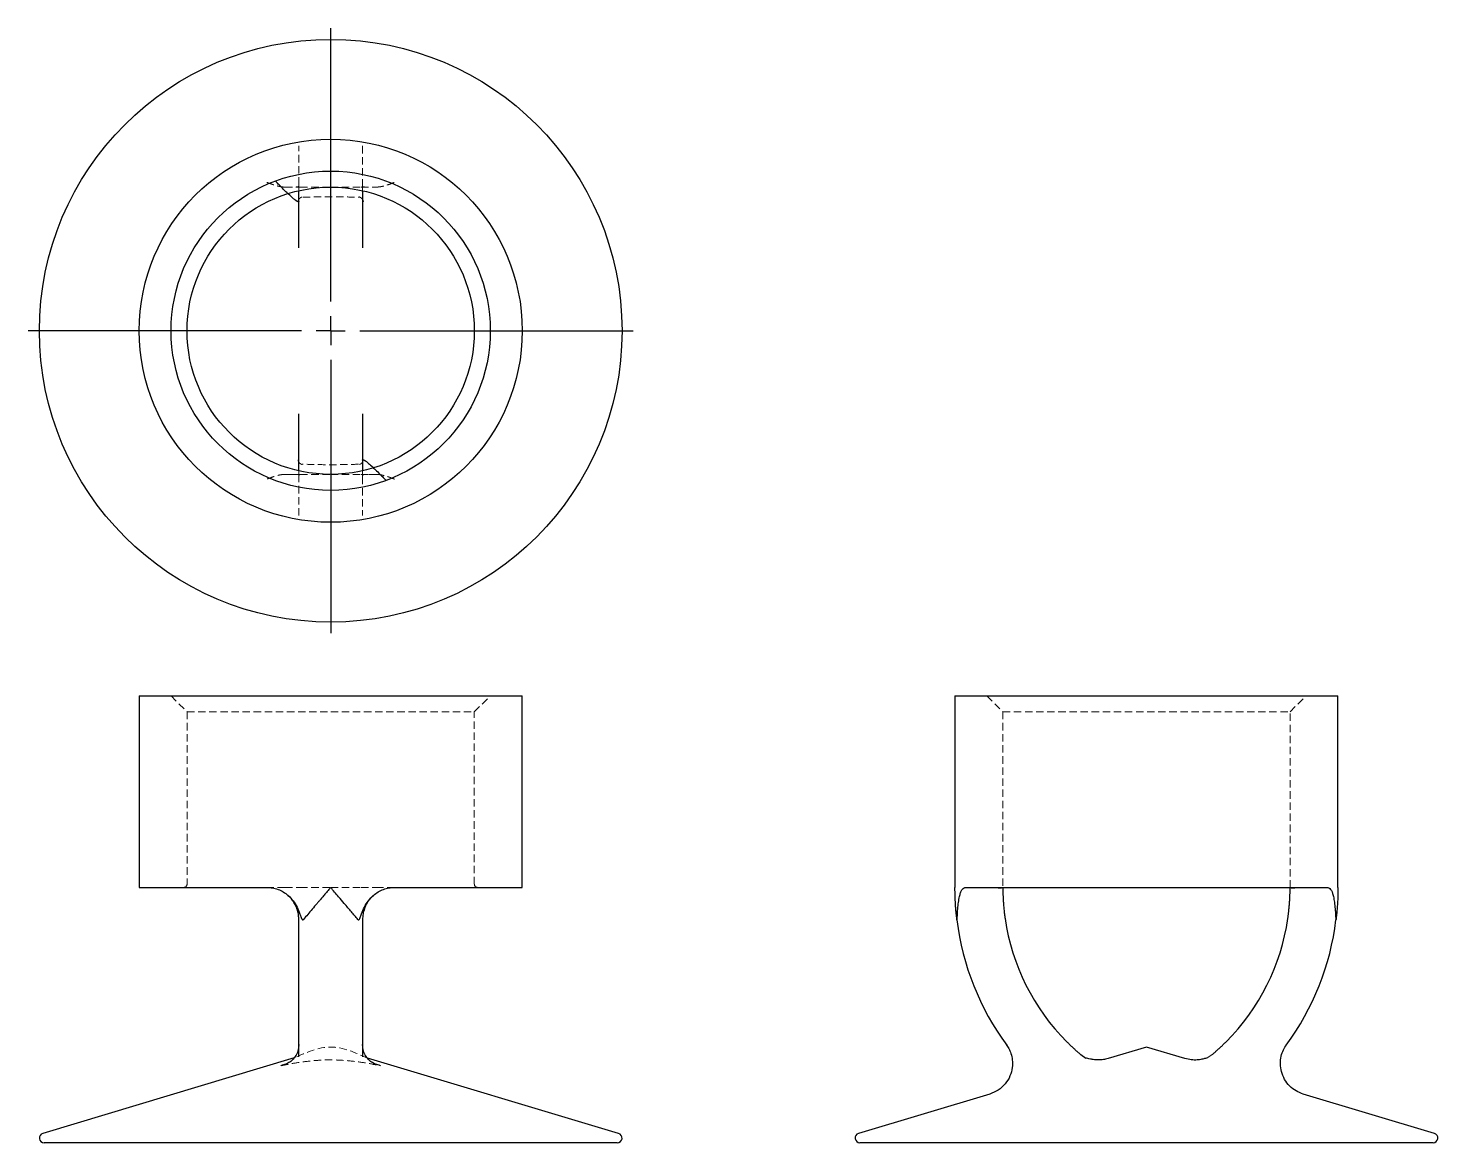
# Model space of a CAD drawing. Header units: millimetres. Extents: x 31 to 273, y 19 to 210.
import ezdxf

# ---------------------------------------------------------------- set-up
doc = ezdxf.new("R2010")
doc.units = ezdxf.units.MM
doc.linetypes.add('HIDDEN', pattern=[1.905, 1.27, -0.635])
doc.layers.add('10', color=7, linetype='Continuous')

# ---------------------------------------------------------------- blocks, each defined once
blk = doc.blocks.new('SW_CENTERMARKSYMBOL_0')
at = {"layer": '10', "color": 0}
for p, q in [((0, 5), (0, 51.91)), ((0, 0), (0, 2.5)), ((-5, 0), (-51.91, 0)), ((0, 0), (-2.5, 0)), ((0, 0), (0, -2.5)), ((0, 0), (2.5, 0)), ((5, 0), (51.91, 0)), ((0, -5), (0, -51.91))]:
    blk.add_line(p, q, dxfattribs=at)

msp = doc.modelspace()

# ---------------------------------------------------------------- linework, layer by layer
at = {"color": 7, "linetype": 'HIDDEN', "lineweight": 18}
for p, q in [((77.52, 183.08), (77.52, 189.71)), ((88.48, 189.71), (88.48, 183.08)), ((75.16, 182.65), (77.77, 182.65)), ((77.52, 182.03), (77.52, 183.08)), ((77.77, 182.65), (83, 182.65)), ((83, 182.65), (88.23, 182.65)), ((88.23, 182.65), (90.84, 182.65)), ((88.48, 183.08), (88.48, 182.03)), ((75.16, 133.35), (77.77, 133.35)), ((77.52, 132.92), (77.52, 133.97)), ((77.77, 133.35), (83, 133.35)), ((83, 133.35), (88.23, 133.35)), ((88.23, 133.35), (90.84, 133.35)), ((88.48, 133.97), (88.48, 132.92)), ((77.52, 126.29), (77.52, 132.92)), ((88.48, 132.92), (88.48, 126.29)), ((55.61, 95.34), (58.35, 92.6)), ((107.65, 92.6), (110.39, 95.34)), ((195.61, 95.34), (198.35, 92.6)), ((247.65, 92.6), (250.39, 95.34)), ((58.35, 92.6), (83, 92.6)), ((58.35, 92.6), (58.35, 63.03)), ((83, 92.6), (107.65, 92.6)), ((107.65, 63.03), (107.65, 92.6)), ((198.35, 92.6), (247.65, 92.6)), ((198.35, 92.6), (198.35, 62.46)), ((247.65, 62.46), (247.65, 92.6)), ((75.16, 62.48), (77.77, 62.48)), ((77.77, 62.48), (83, 62.48)), ((83, 62.48), (88.23, 62.48)), ((88.23, 62.48), (90.84, 62.48)), ((88.93, 59.17), (88.89, 59.08)), ((77.49, 35.11), (77.46, 34.88)), ((88.54, 34.88), (88.51, 35.11)), ((198.96, 35.51), (199.02, 35.42)), ((91.55, 31.9), (91.51, 31.91)), ((234.27, 33.8), (233.51, 33.29))]:
    msp.add_line(p, q, dxfattribs=at)
at = {"color": 7, "linetype": 'Continuous', "lineweight": 25}
for p, q in [((77.52, 172.25), (77.52, 182.03)), ((88.48, 182.03), (88.48, 172.25)), ((77.52, 133.97), (77.52, 143.75)), ((88.48, 143.75), (88.48, 133.97)), ((50.13, 95.34), (50.13, 62.48)), ((50.13, 95.34), (83, 95.34)), ((83, 95.34), (115.87, 95.34)), ((115.87, 62.48), (115.87, 95.34)), ((190.13, 95.34), (190.13, 62.48)), ((190.13, 95.34), (255.87, 95.34)), ((255.87, 62.48), (255.87, 95.34)), ((50.13, 62.48), (72.04, 62.48)), ((93.96, 62.48), (115.87, 62.48)), ((192.01, 62.48), (253.99, 62.48)), ((77.52, 35.91), (77.52, 57)), ((88.48, 57), (88.48, 35.91)), ((77.47, 34.94), (77.37, 34.39)), ((77.54, 35.52), (77.49, 35.11)), ((77.51, 35.16), (77.5, 35.06)), ((77.52, 35.42), (77.52, 35.91)), ((88.51, 35.11), (88.46, 35.52)), ((88.48, 35.91), (88.48, 35.42)), ((88.5, 35.06), (88.49, 35.16)), ((88.63, 34.39), (88.53, 34.94)), ((223, 35.09), (216.4, 33.11)), ((229.6, 33.11), (223, 35.09)), ((76.72, 33.21), (33.59, 20.27)), ((132.41, 20.27), (89.3, 33.2)), ((211.73, 33.8), (212.62, 33.2)), ((196.11, 27.02), (173.59, 20.27)), ((272.41, 20.27), (249.89, 27.02)), ((83, 18.66), (33.82, 18.66)), ((132.18, 18.66), (83, 18.66)), ((272.18, 18.66), (173.82, 18.66))]:
    msp.add_line(p, q, dxfattribs=at)
for radius in [50, 32.87, 27.39, 24.65]:
    msp.add_circle((83, 158), radius, dxfattribs=at)
at = {"color": 7, "linetype": 'HIDDEN', "lineweight": 18}
for centre, start, end in [((57.8, 63.03), 270, 0), ((108.2, 63.03), 180, 270)]:
    msp.add_arc(centre, 0.548, start, end, dxfattribs=at)
at = {"color": 7, "linetype": 'Continuous', "lineweight": 25}
for centre, radius, start, end in [((235.78, 62.48), 45.65, 187.0191, 216.3492), ((235.78, 62.48), 37.43, 188.2329, 225.0298), ((210.22, 62.48), 37.43, 314.9702, 351.7671), ((210.22, 62.48), 45.65, 323.6508, 352.9809), ((33.82, 19.48), 0.822, 106.6992, 270), ((132.18, 19.48), 0.822, 270, 73.3008), ((173.82, 19.48), 0.822, 106.6992, 270), ((272.18, 19.48), 0.822, 270, 73.3008)]:
    msp.add_arc(centre, radius, start, end, dxfattribs=at)
at = {"color": 7, "linetype": 'HIDDEN', "lineweight": 18}
for points, knots in [([(72.04, 183.46), (72.25, 183.38), (72.62, 183.24), (73.13, 183.06), (73.55, 182.92), (73.92, 182.82), (74.25, 182.75), (74.57, 182.69), (74.87, 182.66), (75.06, 182.65), (75.16, 182.65)], [0, 0, 0, 0, 0.201495, 0.368291, 0.500489, 0.614217, 0.72074, 0.820319, 0.913274, 1, 1, 1, 1]), ([(75.12, 182.65), (75.53, 182.65), (76.34, 182.65), (77.15, 182.65), (77.55, 182.74), (77.54, 182.87), (77.54, 182.93)], [0, 0, 0, 0, 0.238428, 0.484842, 0.738362, 1, 1, 1, 1]), ([(88.46, 182.93), (88.45, 182.89), (88.42, 182.8), (88.44, 182.72), (88.57, 182.68), (88.86, 182.66), (89.31, 182.65), (89.97, 182.65), (90.56, 182.65), (90.88, 182.65)], [0, 0, 0, 0, 0.097123, 0.219254, 0.368205, 0.499035, 0.647249, 0.81371, 1, 1, 1, 1]), ([(90.84, 182.65), (90.9, 182.65), (91.02, 182.65), (91.2, 182.67), (91.39, 182.69), (91.58, 182.72), (91.78, 182.75), (91.99, 182.8), (92.21, 182.86), (92.57, 182.96), (93.16, 183.16), (93.66, 183.35), (93.96, 183.46)], [0, 0, 0, 0, 0.053125, 0.108728, 0.166917, 0.227786, 0.291416, 0.357881, 0.427241, 0.499554, 0.709014, 1, 1, 1, 1]), ([(77.39, 180.14), (77.4, 180.17), (77.42, 180.24), (77.46, 180.37), (77.52, 180.5), (77.6, 180.63), (77.7, 180.74), (77.87, 180.88), (77.96, 180.91), (78.03, 180.94)], [0, 0, 0, 0, 0.095482, 0.186731, 0.283711, 0.393217, 0.518552, 0.660987, 1, 1, 1, 1]), ([(78.2, 180.91), (79.12, 180.93), (81.32, 180.99), (84.52, 181), (86.8, 180.93), (87.8, 180.9)], [0, 0, 0, 0, 0.2889777, 0.6859671, 1, 1, 1, 1]), ([(87.81, 180.93), (87.81, 180.92), (87.83, 180.9), (87.92, 180.94), (87.98, 180.96)], [0, 0, 0, 0, 0.355254, 1, 1, 1, 1]), ([(87.97, 180.94), (87.98, 180.93), (88.01, 180.92), (88.09, 180.88), (88.19, 180.82), (88.3, 180.74), (88.41, 180.62), (88.51, 180.47), (88.58, 180.31), (88.6, 180.2), (88.61, 180.14)], [0, 0, 0, 0, 0.144107, 0.273587, 0.394128, 0.51118, 0.628751, 0.748927, 0.872448, 1, 1, 1, 1]), ([(78.03, 135.06), (78.02, 135.07), (77.99, 135.08), (77.91, 135.12), (77.81, 135.18), (77.7, 135.26), (77.59, 135.38), (77.49, 135.53), (77.42, 135.69), (77.4, 135.8), (77.39, 135.86)], [0, 0, 0, 0, 0.144107, 0.273587, 0.394128, 0.51118, 0.628751, 0.748927, 0.872448, 1, 1, 1, 1]), ([(88.61, 135.86), (88.6, 135.83), (88.58, 135.76), (88.54, 135.63), (88.48, 135.5), (88.4, 135.37), (88.3, 135.26), (88.13, 135.12), (88.04, 135.09), (87.97, 135.06)], [0, 0, 0, 0, 0.095482, 0.186731, 0.283711, 0.393217, 0.518552, 0.660987, 1, 1, 1, 1]), ([(75.16, 133.35), (75.1, 133.35), (74.98, 133.35), (74.8, 133.33), (74.61, 133.31), (74.42, 133.28), (74.22, 133.25), (74.01, 133.2), (73.79, 133.14), (73.43, 133.04), (72.84, 132.84), (72.34, 132.65), (72.04, 132.54)], [0, 0, 0, 0, 0.053125, 0.108728, 0.166917, 0.227786, 0.291416, 0.357881, 0.427241, 0.499554, 0.709014, 1, 1, 1, 1]), ([(77.54, 133.07), (77.55, 133.11), (77.58, 133.2), (77.56, 133.28), (77.43, 133.32), (77.14, 133.34), (76.69, 133.35), (76.03, 133.35), (75.44, 133.35), (75.12, 133.35)], [0, 0, 0, 0, 0.097123, 0.219254, 0.368205, 0.499035, 0.647249, 0.81371, 1, 1, 1, 1]), ([(78.19, 135.07), (78.19, 135.08), (78.17, 135.1), (78.08, 135.06), (78.02, 135.04)], [0, 0, 0, 0, 0.3552538, 1, 1, 1, 1]), ([(87.8, 135.09), (86.88, 135.07), (84.68, 135.01), (81.48, 135), (79.2, 135.07), (78.2, 135.1)], [0, 0, 0, 0, 0.288978, 0.685967, 1, 1, 1, 1]), ([(90.88, 133.35), (90.47, 133.35), (89.66, 133.35), (88.85, 133.35), (88.45, 133.26), (88.46, 133.13), (88.46, 133.07)], [0, 0, 0, 0, 0.2384282, 0.4848418, 0.7383624, 1, 1, 1, 1]), ([(93.96, 132.54), (93.75, 132.62), (93.38, 132.76), (92.87, 132.94), (92.45, 133.08), (92.08, 133.18), (91.75, 133.25), (91.43, 133.31), (91.13, 133.34), (90.94, 133.35), (90.84, 133.35)], [0, 0, 0, 0, 0.201495, 0.368291, 0.500489, 0.614217, 0.72074, 0.820319, 0.913274, 1, 1, 1, 1]), ([(75.16, 62.48), (75.1, 62.48), (74.98, 62.48), (74.8, 62.48), (74.61, 62.48), (74.42, 62.48), (74.22, 62.48), (74.01, 62.48), (73.79, 62.48), (73.43, 62.48), (72.84, 62.48), (72.34, 62.48), (72.04, 62.48)], [0, 0, 0, 0, 0.053125, 0.108728, 0.166917, 0.227786, 0.291416, 0.357881, 0.427241, 0.499554, 0.709014, 1, 1, 1, 1]), ([(76.45, 60.25), (76.4, 60.31), (76.25, 60.53), (75.98, 60.81), (75.76, 61.03), (75.67, 61.11), (75.66, 61.11)], [0, 0, 0, 0, 0.202713, 0.692491, 0.986726, 1, 1, 1, 1]), ([(93.96, 62.48), (93.75, 62.48), (93.38, 62.48), (92.87, 62.48), (92.45, 62.48), (92.08, 62.48), (91.75, 62.48), (91.43, 62.48), (91.13, 62.48), (90.94, 62.48), (90.84, 62.48)], [0, 0, 0, 0, 0.201495, 0.368291, 0.500489, 0.614217, 0.72074, 0.820319, 0.913274, 1, 1, 1, 1]), ([(198.03, 62.48), (197.98, 62.46), (197.9, 62.43), (197.75, 62.39), (197.63, 62.38), (197.57, 62.38), (197.54, 62.38)], [0, 0, 0, 0, 0.356286, 0.69723, 0.851929, 1, 1, 1, 1]), ([(198.32, 62.48), (198.31, 62.47), (198.29, 62.45), (198.06, 62.32), (197.74, 62.35), (197.54, 62.38)], [0, 0, 0, 0, 0.12378, 0.425343, 1, 1, 1, 1]), ([(248.46, 62.38), (248.26, 62.35), (247.94, 62.32), (247.71, 62.45), (247.69, 62.47), (247.68, 62.48)], [0, 0, 0, 0, 0.574632, 0.876182, 1, 1, 1, 1]), ([(248.46, 62.38), (248.43, 62.38), (248.37, 62.38), (248.25, 62.39), (248.1, 62.43), (248.02, 62.46), (247.97, 62.48)], [0, 0, 0, 0, 0.148034, 0.302695, 0.643556, 1, 1, 1, 1]), ([(89.3, 33.2), (87.2, 34.14), (83.01, 36.03), (78.82, 34.15), (76.72, 33.21)], [0, 0, 0, 0, 0.501023, 1, 1, 1, 1]), ([(77.37, 34.39), (77.37, 34.39), (77.32, 34.12), (77.17, 33.87), (77.04, 33.63)], [0, 0, 0, 0, 0.025149, 1, 1, 1, 1]), ([(88.96, 33.63), (88.83, 33.87), (88.68, 34.12), (88.63, 34.39), (88.63, 34.39)], [0, 0, 0, 0, 0.9748511, 1, 1, 1, 1]), ([(234.27, 33.8), (234.3, 33.82), (234.36, 33.87), (234.44, 33.94), (234.51, 34), (234.57, 34.05), (234.62, 34.09), (234.67, 34.13), (234.7, 34.17), (234.73, 34.19), (234.75, 34.21), (234.76, 34.22), (234.77, 34.22), (234.76, 34.21), (234.72, 34.18), (234.65, 34.12), (234.55, 34.03), (234.43, 33.93), (234.32, 33.84), (234.27, 33.8)], [0, 0, 0, 0, 0.047786, 0.09505, 0.141808, 0.188079, 0.233884, 0.279241, 0.324171, 0.368696, 0.412837, 0.456615, 0.500055, 0.579858, 0.660893, 0.743299, 0.827205, 0.912733, 1, 1, 1, 1]), ([(246.98, 35.42), (247.02, 35.48), (247.07, 35.53), (247.04, 35.51), (247.04, 35.51)], [0, 0, 0, 0, 0.998346, 1, 1, 1, 1]), ([(74.46, 31.89), (74.8, 31.96), (75.89, 32.18), (77.72, 32.48), (79.87, 32.75), (81.85, 32.88), (83.77, 32.89), (85.75, 32.78), (87.96, 32.53), (89.92, 32.22), (91.13, 31.97), (91.55, 31.88)], [0, 0, 0, 0, 0.061978, 0.198355, 0.322438, 0.438611, 0.540083, 0.653059, 0.780298, 0.924589, 1, 1, 1, 1])]:
    msp.add_open_spline(points, degree=3, knots=knots, dxfattribs=at)
at = {"color": 7, "linetype": 'Continuous', "lineweight": 25}
for points, knots in [([(77.52, 180.21), (77.52, 180.2), (77.52, 180.18), (77.51, 180.16), (77.5, 180.14), (77.47, 180.13), (77.45, 180.13), (77.41, 180.13), (77.37, 180.15), (77.32, 180.16), (77.27, 180.19), (77.21, 180.22), (77.14, 180.26), (77.07, 180.31), (76.87, 180.45), (76.47, 180.77), (75.84, 181.35), (75.09, 182.07), (74.48, 182.68), (74, 183.17), (73.73, 183.45), (73.55, 183.64), (73.46, 183.74)], [0, 0, 0, 0, 0.020238, 0.040712, 0.061442, 0.082446, 0.103743, 0.125348, 0.147275, 0.169538, 0.192151, 0.215124, 0.238468, 0.262195, 0.286313, 0.418104, 0.571876, 0.697, 0.856896, 0.904772, 0.95248, 1, 1, 1, 1]), ([(88.48, 135.79), (88.48, 135.8), (88.48, 135.82), (88.49, 135.84), (88.5, 135.86), (88.53, 135.87), (88.55, 135.87), (88.59, 135.87), (88.63, 135.85), (88.68, 135.84), (88.73, 135.81), (88.79, 135.78), (88.86, 135.74), (88.93, 135.69), (89.13, 135.55), (89.53, 135.23), (90.16, 134.65), (90.91, 133.93), (91.52, 133.32), (92, 132.83), (92.27, 132.55), (92.45, 132.36), (92.54, 132.26)], [0, 0, 0, 0, 0.020238, 0.040712, 0.061442, 0.082446, 0.103743, 0.125348, 0.147275, 0.169538, 0.192151, 0.215124, 0.238468, 0.262195, 0.286313, 0.418104, 0.571876, 0.697, 0.856896, 0.904772, 0.95248, 1, 1, 1, 1]), ([(72.04, 62.48), (72.37, 62.48), (72.69, 62.45), (73.33, 62.33), (73.65, 62.25), (74.59, 61.9), (75.16, 61.56), (75.67, 61.11)], [0, 0, 0, 0, 0.25, 0.25, 0.5, 0.5, 1, 1, 1, 1]), ([(75.67, 61.11), (75.99, 60.83), (76.28, 60.52), (76.8, 59.84), (77.03, 59.48), (77.42, 58.72), (77.58, 58.32), (77.8, 57.71), (77.87, 57.51), (77.98, 57.21), (78.02, 57.11), (78.1, 57), (78.11, 56.98), (78.15, 56.94), (78.18, 56.92), (78.23, 56.91), (78.26, 56.92), (78.31, 56.95), (78.33, 56.97), (78.34, 56.99)], [0, 0, 0, 0, 0.25, 0.25, 0.5, 0.5, 0.75, 0.75, 0.875, 0.875, 0.9375, 0.9375, 0.953125, 0.953125, 0.96875, 0.96875, 0.984375, 0.984375, 1, 1, 1, 1]), ([(77.52, 57), (77.52, 57.08), (77.52, 57.23), (77.5, 57.46), (77.48, 57.69), (77.45, 57.92), (77.4, 58.15), (77.35, 58.37), (77.29, 58.6), (77.21, 58.82), (77.13, 59.03), (77.03, 59.28), (76.89, 59.57), (76.7, 59.89), (76.49, 60.21), (76.25, 60.52), (75.98, 60.82), (75.77, 61.01), (75.67, 61.11)], [0, 0, 0, 0, 0.050148, 0.100249, 0.150305, 0.200319, 0.250293, 0.300231, 0.350134, 0.400006, 0.44985, 0.499667, 0.575812, 0.654845, 0.736774, 0.821605, 0.909345, 1, 1, 1, 1]), ([(83, 62.48), (82.8, 62.25), (82.43, 61.81), (81.9, 61.18), (81.43, 60.63), (81.03, 60.16), (80.5, 59.54), (79.85, 58.77), (79.08, 57.85), (78.58, 57.27), (78.34, 56.99)], [0, 0, 0, 0, 0.126771, 0.240147, 0.340131, 0.42672, 0.499915, 0.67905, 0.845745, 1, 1, 1, 1]), ([(87.66, 56.99), (87.48, 57.2), (87.11, 57.63), (86.55, 58.29), (85.95, 59), (85.22, 59.86), (84.23, 61.03), (83.45, 61.94), (83, 62.48)], [0, 0, 0, 0, 0.1145241, 0.2360473, 0.3645695, 0.5000909, 0.7081872, 1, 1, 1, 1]), ([(87.66, 56.99), (87.67, 56.97), (87.69, 56.95), (87.74, 56.92), (87.77, 56.91), (87.82, 56.92), (87.85, 56.94), (87.88, 56.98), (87.9, 57), (87.98, 57.11), (88.02, 57.21), (88.14, 57.51), (88.2, 57.72), (88.42, 58.32), (88.58, 58.73), (88.97, 59.48), (89.2, 59.84), (89.72, 60.51), (90.01, 60.83), (90.33, 61.11)], [0, 0, 0, 0, 0.015625, 0.015625, 0.03125, 0.03125, 0.046875, 0.046875, 0.0625, 0.0625, 0.125, 0.125, 0.25, 0.25, 0.5, 0.5, 0.75, 0.75, 1, 1, 1, 1]), ([(90.33, 61.11), (90.27, 61.06), (90.16, 60.95), (90, 60.79), (89.85, 60.63), (89.71, 60.46), (89.57, 60.29), (89.45, 60.12), (89.33, 59.94), (89.23, 59.77), (89.13, 59.59), (89.04, 59.42), (88.92, 59.16), (88.78, 58.82), (88.65, 58.38), (88.55, 57.92), (88.49, 57.46), (88.48, 57.15), (88.48, 57)], [0, 0, 0, 0, 0.049811, 0.098755, 0.146834, 0.194048, 0.240399, 0.285887, 0.330513, 0.374279, 0.417186, 0.459235, 0.500428, 0.600053, 0.699802, 0.799695, 0.899754, 1, 1, 1, 1]), ([(90.33, 61.11), (90.59, 61.33), (90.86, 61.53), (91.43, 61.87), (91.73, 62.02), (92.35, 62.25), (92.66, 62.33), (93.3, 62.45), (93.63, 62.48), (93.96, 62.48)], [0, 0, 0, 0, 0.25, 0.25, 0.5, 0.5, 0.75, 0.75, 1, 1, 1, 1]), ([(190.47, 56.99), (190.44, 57.2), (190.39, 57.63), (190.32, 58.29), (190.26, 59), (190.21, 59.86), (190.15, 61.03), (190.14, 61.94), (190.13, 62.48)], [0, 0, 0, 0, 0.1145241, 0.2360473, 0.3645695, 0.5000909, 0.7081872, 1, 1, 1, 1]), ([(190.47, 56.99), (190.47, 56.97), (190.47, 56.95), (190.48, 56.92), (190.48, 56.91), (190.49, 56.92), (190.49, 56.94), (190.5, 56.98), (190.5, 57), (190.51, 57.11), (190.52, 57.21), (190.54, 57.51), (190.55, 57.72), (190.58, 58.32), (190.61, 58.73), (190.68, 59.48), (190.72, 59.84), (190.83, 60.51), (190.89, 60.83), (190.96, 61.11)], [0, 0, 0, 0, 0.015625, 0.015625, 0.03125, 0.03125, 0.046875, 0.046875, 0.0625, 0.0625, 0.125, 0.125, 0.25, 0.25, 0.5, 0.5, 0.75, 0.75, 1, 1, 1, 1]), ([(190.96, 61.11), (191.02, 61.33), (191.09, 61.53), (191.23, 61.87), (191.31, 62.02), (191.49, 62.25), (191.59, 62.33), (191.79, 62.45), (191.9, 62.48), (192.01, 62.48)], [0, 0, 0, 0, 0.25, 0.25, 0.5, 0.5, 0.75, 0.75, 1, 1, 1, 1]), ([(198.35, 62.48), (198.35, 62.44), (198.35, 62.36), (198.35, 62.24), (198.35, 62.1), (198.35, 61.96), (198.36, 61.82), (198.36, 61.66), (198.37, 61.37), (198.38, 60.91), (198.42, 60.23), (198.47, 59.5), (198.52, 58.86), (198.58, 58.33), (198.63, 57.93), (198.68, 57.52), (198.72, 57.25), (198.74, 57.12)], [0, 0, 0, 0, 0.0359631, 0.0717731, 0.1074795, 0.1431322, 0.1787813, 0.2144771, 0.2502694, 0.375488, 0.5003927, 0.6254191, 0.7503636, 0.812817, 0.8750532, 0.9373538, 1, 1, 1, 1]), ([(247.26, 57.12), (247.27, 57.2), (247.3, 57.35), (247.33, 57.58), (247.36, 57.81), (247.39, 58.04), (247.41, 58.27), (247.44, 58.5), (247.48, 58.91), (247.53, 59.5), (247.58, 60.23), (247.62, 60.91), (247.64, 61.42), (247.64, 61.78), (247.65, 62.04), (247.65, 62.27), (247.65, 62.41), (247.65, 62.48)], [0, 0, 0, 0, 0.035851, 0.071553, 0.107159, 0.14272, 0.178291, 0.213922, 0.249668, 0.37457, 0.499638, 0.624501, 0.749761, 0.812308, 0.874685, 0.937159, 1, 1, 1, 1]), ([(253.99, 62.48), (254.1, 62.48), (254.21, 62.45), (254.41, 62.33), (254.51, 62.25), (254.78, 61.9), (254.92, 61.56), (255.04, 61.11)], [0, 0, 0, 0, 0.25, 0.25, 0.5, 0.5, 1, 1, 1, 1]), ([(255.04, 61.11), (255.11, 60.83), (255.17, 60.52), (255.28, 59.84), (255.32, 59.48), (255.39, 58.72), (255.42, 58.32), (255.45, 57.71), (255.46, 57.51), (255.48, 57.21), (255.49, 57.11), (255.5, 57), (255.5, 56.98), (255.51, 56.94), (255.51, 56.92), (255.52, 56.91), (255.52, 56.92), (255.53, 56.95), (255.53, 56.97), (255.53, 56.99)], [0, 0, 0, 0, 0.25, 0.25, 0.5, 0.5, 0.75, 0.75, 0.875, 0.875, 0.9375, 0.9375, 0.953125, 0.953125, 0.96875, 0.96875, 0.984375, 0.984375, 1, 1, 1, 1]), ([(255.87, 62.48), (255.86, 62.25), (255.86, 61.81), (255.85, 61.18), (255.83, 60.63), (255.81, 60.16), (255.77, 59.54), (255.72, 58.77), (255.63, 57.85), (255.57, 57.27), (255.53, 56.99)], [0, 0, 0, 0, 0.126771, 0.240147, 0.340131, 0.42672, 0.499915, 0.67905, 0.845745, 1, 1, 1, 1]), ([(198.95, 35.51), (199.1, 35.29), (199.42, 34.81), (199.79, 33.93), (200.03, 32.82), (200.02, 31.5), (199.63, 30.07), (198.81, 28.72), (197.61, 27.61), (196.6, 27.22), (196.11, 27.02)], [0, 0, 0, 0, 0.07443, 0.165087, 0.27329, 0.399138, 0.540581, 0.692802, 0.848596, 1, 1, 1, 1]), ([(209.33, 36), (209.4, 35.93), (209.54, 35.78), (209.76, 35.57), (209.97, 35.37), (210.19, 35.16), (210.41, 34.96), (210.63, 34.76), (210.84, 34.56), (211.07, 34.37), (211.29, 34.17), (211.51, 33.98), (211.66, 33.86), (211.73, 33.8)], [0, 0, 0, 0, 0.090195, 0.18021, 0.270151, 0.360129, 0.450252, 0.540627, 0.631363, 0.722565, 0.814337, 0.906782, 1, 1, 1, 1]), ([(234.27, 33.8), (234.34, 33.86), (234.49, 33.98), (234.71, 34.17), (234.93, 34.37), (235.16, 34.56), (235.37, 34.76), (235.59, 34.96), (235.81, 35.16), (236.03, 35.37), (236.24, 35.57), (236.46, 35.78), (236.6, 35.93), (236.67, 36)], [0, 0, 0, 0, 0.093218, 0.185663, 0.277435, 0.368637, 0.459373, 0.549748, 0.639871, 0.729849, 0.81979, 0.909805, 1, 1, 1, 1]), ([(249.89, 27.02), (249.48, 27.18), (248.63, 27.5), (247.53, 28.37), (246.66, 29.51), (246.12, 30.83), (245.93, 32.2), (246.08, 33.48), (246.45, 34.6), (246.86, 35.21), (247.05, 35.51)], [0, 0, 0, 0, 0.125293, 0.258792, 0.396527, 0.53371, 0.665648, 0.788628, 0.900369, 1, 1, 1, 1]), ([(77.04, 33.63), (76.89, 33.41), (76.59, 32.97), (76.01, 32.5), (75.32, 32.12), (74.74, 31.97), (74.45, 31.89)], [0, 0, 0, 0, 0.2372835, 0.4840801, 0.738509, 1, 1, 1, 1]), ([(91.55, 31.89), (91.26, 31.97), (90.68, 32.12), (89.99, 32.5), (89.41, 32.97), (89.11, 33.41), (88.96, 33.63)], [0, 0, 0, 0, 0.261479, 0.515897, 0.762705, 1, 1, 1, 1]), ([(216.4, 33.11), (216.13, 33.04), (215.57, 32.9), (214.74, 32.86), (213.98, 32.91), (213.33, 33.02), (212.85, 33.14), (212.61, 33.2), (212.6, 33.18), (212.6, 33.17)], [0, 0, 0, 0, 0.107588, 0.223305, 0.356383, 0.514489, 0.703806, 0.929871, 1, 1, 1, 1]), ([(233.53, 33.26), (233.52, 33.26), (233.48, 33.26), (233.16, 33.14), (232.56, 32.98), (231.72, 32.85), (230.71, 32.85), (229.97, 33.02), (229.6, 33.11)], [0, 0, 0, 0, 0.109927, 0.297321, 0.476161, 0.651204, 0.825589, 1, 1, 1, 1])]:
    msp.add_open_spline(points, degree=3, knots=knots, dxfattribs=at)
for points in [[(190.48, 56.9), (190.47, 56.93), (190.47, 56.96), (190.47, 56.99)], [(255.53, 56.99), (255.53, 56.96), (255.53, 56.93), (255.52, 56.9)], [(77.52, 33.38), (77.52, 34.3), (77.52, 35.16), (77.52, 35.91)], [(88.48, 35.91), (88.48, 35.16), (88.48, 34.3), (88.48, 33.38)]]:
    msp.add_open_spline(points, degree=3, dxfattribs=at)

# ---------------------------------------------------------------- block references
at = {"layer": '10'}
msp.add_blockref('SW_CENTERMARKSYMBOL_0', (83, 158), dxfattribs=at)

doc.saveas('drawing.dxf')
